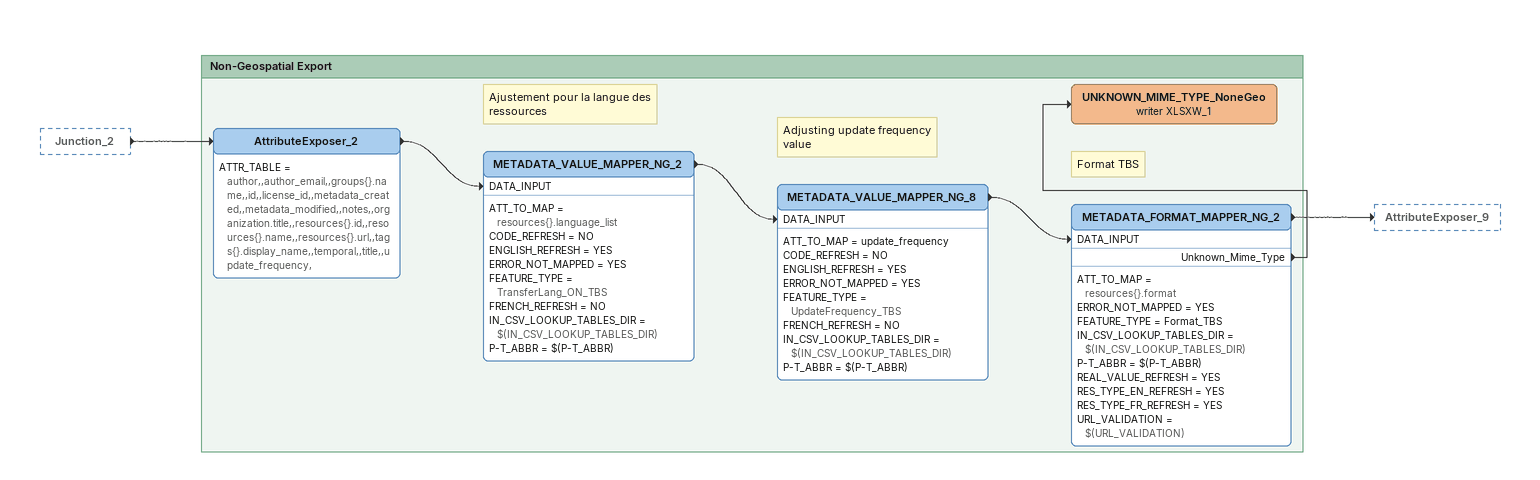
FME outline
Junction_2 [outside]
    -> AttributeExposer_2

Bookmark: Non-Geospatial Export
AttributeExposer_2
    ATTR_TABLE = author,,author_email,,groups{}.name,,id,,license_id,,metadata_created,,metadata_modified,,notes,,organization.title,,resources{}.id,,resources{}.name,,resources{}.url,,tags{}.display_name,,temporal,,title,,update_frequency,
    -> METADATA_VALUE_MAPPER_NG_2 [DATA_INPUT]
Note: Ajustement pour la langue des ressources
METADATA_VALUE_MAPPER_NG_2
    ATT_TO_MAP = resources{}.language_list
    CODE_REFRESH = NO
    ENGLISH_REFRESH = YES
    ERROR_NOT_MAPPED = YES
    FEATURE_TYPE = TransferLang_ON_TBS
    FRENCH_REFRESH = NO
    IN_CSV_LOOKUP_TABLES_DIR = $(IN_CSV_LOOKUP_TABLES_DIR)
    P-T_ABBR = $(P-T_ABBR)
    -> METADATA_VALUE_MAPPER_NG_8 [DATA_INPUT]
Note: Adjusting update frequency value
METADATA_VALUE_MAPPER_NG_8
    ATT_TO_MAP = update_frequency
    CODE_REFRESH = NO
    ENGLISH_REFRESH = YES
    ERROR_NOT_MAPPED = YES
    FEATURE_TYPE = UpdateFrequency_TBS
    FRENCH_REFRESH = NO
    IN_CSV_LOOKUP_TABLES_DIR = $(IN_CSV_LOOKUP_TABLES_DIR)
    P-T_ABBR = $(P-T_ABBR)
    -> METADATA_FORMAT_MAPPER_NG_2 [DATA_INPUT]
Note: Format TBS
METADATA_FORMAT_MAPPER_NG_2
    ATT_TO_MAP = resources{}.format
    ERROR_NOT_MAPPED = YES
    FEATURE_TYPE = Format_TBS
    IN_CSV_LOOKUP_TABLES_DIR = $(IN_CSV_LOOKUP_TABLES_DIR)
    P-T_ABBR = $(P-T_ABBR)
    REAL_VALUE_REFRESH = YES
    RES_TYPE_EN_REFRESH = YES
    RES_TYPE_FR_REFRESH = YES
    URL_VALIDATION = $(URL_VALIDATION)
    Unknown_Mime_Type -> UNKNOWN_MIME_TYPE_NoneGeo (writer XLSXW_1)
    -> AttributeExposer_9
UNKNOWN_MIME_TYPE_NoneGeo (writer XLSXW_1)
